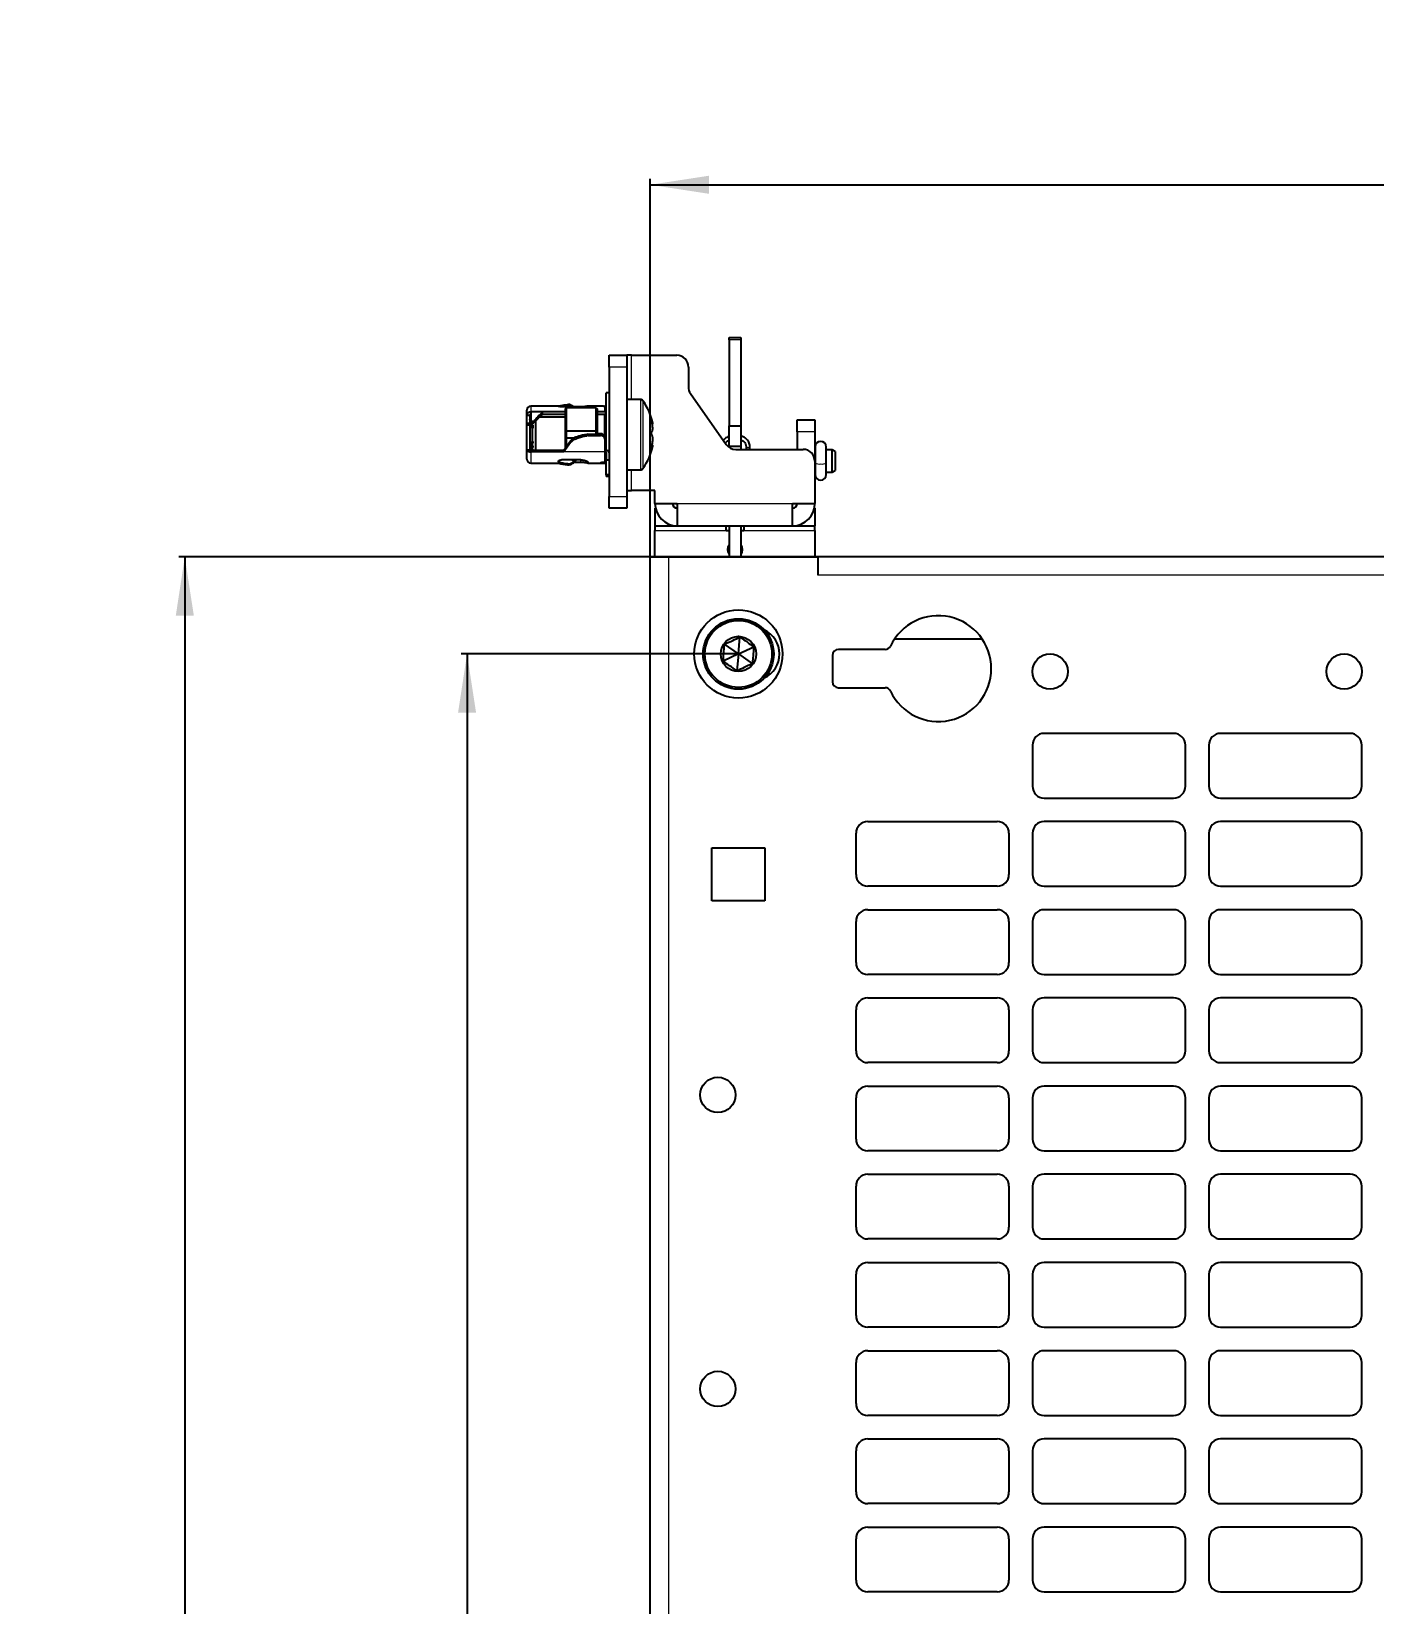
# Model space of a CAD drawing. Header units: millimetres. Extents: x -403 to 1106, y 650 to 1898.
# Drawn here: x -402.8 to -174.6, y 1567.4 to 1834.7 of the extents above; entities that cross this region are included whole.
import ezdxf

# ---------------------------------------------------------------- set-up
doc = ezdxf.new("R2010")
doc.units = ezdxf.units.MM
doc.layers.add('FORMAT', color=7, linetype='Continuous')
doc.styles.add('SLDTEXTSTYLE0', font='TXT', dxfattribs={"width": 0.75})
doc.dimstyles.new('SLDDIMSTYLE0', dxfattribs={"dimtxt": 20, "dimasz": 10, "dimexe": 0, "dimexo": 0.0625, "dimgap": 5, "dimtad": 2, "dimdec": 1, "dimrnd": 1e-09, "dimzin": 12, "dimdsep": 46, "dimtxsty": 'SLDTEXTSTYLE0', "dimsah": 1, "dimcen": 0.09, "dimadec": 0, "dimazin": 3, "dimtfac": 1, "dimtofl": 0, "dimtmove": 0, "dimatfit": 3, "dimfxl": 0, "dimfrac": 2, "dimtolj": 1, "dimtzin": 12, "dimarcsym": 0})

# ---------------------------------------------------------------- blocks, each defined once
blk = doc.blocks.new('_D')
at = {"layer": 'FORMAT'}
for p, q in [((-269.11, 1745.37), (-377.75, 1745.37)), ((-376.75, 1745.37), (-376.75, 862.35)), ((-269.11, 862.35), (-377.75, 862.35))]:
    blk.add_line(p, q, dxfattribs=at)
for points in [[(-376.75, 1745.37), (-378.28, 1735.37), (-375.21, 1735.37)], [(-376.75, 862.35), (-375.21, 872.35), (-378.28, 872.35)]]:
    blk.add_solid(points, dxfattribs=at)
at = {"layer": 'FORMAT', "insert": (-402.53, 1281.69), "char_height": 20, "attachment_point": 1, "rotation": 90, "style": 'SLDTEXTSTYLE0'}
blk.add_mtext('883', dxfattribs=at)
blk = doc.blocks.new('_D_1')
at = {"layer": 'FORMAT'}
for p, q in [((-297.6, 1745.37), (-297.6, 1809.66)), ((-297.6, 1808.66), (188.4, 1808.66)), ((188.4, 1745.37), (188.4, 1809.66))]:
    blk.add_line(p, q, dxfattribs=at)
for points in [[(-297.6, 1808.66), (-287.6, 1807.12), (-287.6, 1810.2)], [(188.4, 1808.66), (178.4, 1810.2), (178.4, 1807.12)]]:
    blk.add_solid(points, dxfattribs=at)
at = {"layer": 'FORMAT', "insert": (-76.76, 1834.44), "char_height": 20, "attachment_point": 1, "style": 'SLDTEXTSTYLE0'}
blk.add_mtext('486', dxfattribs=at)
blk = doc.blocks.new('_D_5')
at = {"layer": 'FORMAT'}
for p, q in [((-282.61, 1728.86), (-329.75, 1728.86)), ((-328.75, 1728.86), (-328.75, 878.86)), ((-282.61, 878.86), (-329.75, 878.86))]:
    blk.add_line(p, q, dxfattribs=at)
for points in [[(-328.75, 1728.86), (-330.28, 1718.86), (-327.21, 1718.86)], [(-328.75, 878.86), (-327.21, 888.86), (-330.28, 888.86)]]:
    blk.add_solid(points, dxfattribs=at)
at = {"layer": 'FORMAT', "insert": (-354.53, 1281.69), "char_height": 20, "attachment_point": 1, "rotation": 90, "style": 'SLDTEXTSTYLE0'}
blk.add_mtext('850', dxfattribs=at)

msp = doc.modelspace()

# ---------------------------------------------------------------- linework, layer by layer
at = {"color": 7, "linetype": 'Continuous', "lineweight": 25}
for p, q in [((-284.2, 1782.66), (-282.2, 1782.66)), ((-284.2, 1782.29), (-284.2, 1782.66)), ((-284.2, 1782.29), (-284.2, 1767.66)), ((-282.2, 1782.66), (-282.2, 1782.29)), ((-282.2, 1782.29), (-282.2, 1767.66)), ((-304.6, 1779.66), (-301.6, 1779.66)), ((-304.6, 1777.66), (-304.6, 1779.66)), ((-301.6, 1779.66), (-301.6, 1777.66)), ((-300.8, 1779.66), (-301.6, 1779.66)), ((-300.8, 1779.66), (-293.1, 1779.66)), ((-304.6, 1777.66), (-304.6, 1755.66)), ((-301.6, 1777.66), (-301.6, 1755.66)), ((-291.1, 1777.66), (-291.1, 1774.29)), ((-304.6, 1773.26), (-305.1, 1773.26)), ((-305.1, 1763.46), (-305.1, 1773.26)), ((-290.73, 1773.14), (-284.69, 1764.51)), ((-318.6, 1769.46), (-318.6, 1770.31)), ((-313.2, 1771.01), (-317.9, 1771.01)), ((-312.1, 1771.18), (-313.2, 1771)), ((-313.2, 1771.01), (-313.2, 1771)), ((-313.2, 1770.98), (-313.2, 1771)), ((-309.4, 1770.9), (-312.7, 1770.9)), ((-312, 1770.47), (-311.88, 1770.71)), ((-312, 1766.87), (-312, 1770.47)), ((-311.88, 1770.71), (-311.88, 1766.75)), ((-306.8, 1770.71), (-311.88, 1770.71)), ((-310.67, 1770.94), (-310.59, 1770.9)), ((-305.57, 1771.01), (-308.22, 1771.01)), ((-306.8, 1766.75), (-306.8, 1770.71)), ((-306.8, 1770.71), (-306.6, 1770.57)), ((-306.6, 1770.57), (-306.6, 1766.82)), ((-305.55, 1771.01), (-305.3, 1771.01)), ((-299.27, 1772.16), (-301.6, 1772.16)), ((-318.6, 1769.46), (-318.1, 1769.46)), ((-318.6, 1768.04), (-318.6, 1769.46)), ((-318.1, 1768.04), (-318.6, 1768.04)), ((-318.6, 1767.8), (-318.6, 1768.04)), ((-318.1, 1767.8), (-318.6, 1767.8)), ((-318.6, 1763.52), (-318.6, 1767.8)), ((-318.1, 1769.46), (-318.1, 1768.04)), ((-318.1, 1768.04), (-318.1, 1767.8)), ((-318.1, 1767.8), (-318.1, 1763.52)), ((-315.9, 1770.02), (-317.9, 1770.02)), ((-317.4, 1768.41), (-317.9, 1768.41)), ((-317.9, 1768.41), (-317.9, 1768.18)), ((-317.9, 1768.18), (-317.4, 1768.18)), ((-317.9, 1767.93), (-317.9, 1767.58)), ((-317.4, 1767.58), (-317.9, 1767.58)), ((-317.9, 1767.58), (-317.9, 1767.43)), ((-317.9, 1767.43), (-317.4, 1767.43)), ((-317.6, 1763.66), (-317.6, 1768.19)), ((-317.4, 1768.18), (-317.4, 1768.41)), ((-317.1, 1768.54), (-317.1, 1763.52)), ((-312, 1769.16), (-316.42, 1769.16)), ((-315.9, 1769.62), (-315.9, 1770.02)), ((-312, 1770.02), (-315.9, 1770.02)), ((-315.9, 1769.62), (-312, 1769.62)), ((-305.3, 1770.02), (-306.6, 1770.02)), ((-306.6, 1769.62), (-305.3, 1769.62)), ((-305.4, 1769.62), (-305.4, 1765.95)), ((-305.1, 1769.16), (-305.4, 1769.16)), ((-284.2, 1767.66), (-282.2, 1767.66)), ((-284.2, 1764.16), (-284.2, 1767.66)), ((-282.2, 1767.66), (-282.2, 1764.16)), ((-272.6, 1768.66), (-269.6, 1768.66)), ((-272.6, 1766.66), (-272.6, 1768.66)), ((-269.6, 1768.66), (-269.6, 1766.66)), ((-317.9, 1764.88), (-317.4, 1764.88)), ((-312.3, 1763.52), (-311.14, 1765.11)), ((-311.14, 1764.81), (-312.3, 1763.22)), ((-312, 1766.87), (-311.88, 1766.75)), ((-312, 1765.68), (-312, 1766.87)), ((-312, 1765.68), (-311.88, 1765.54)), ((-312, 1763.94), (-312, 1765.68)), ((-306.8, 1766.75), (-311.88, 1766.75)), ((-311.88, 1766.75), (-311.88, 1765.54)), ((-310.65, 1765.54), (-311.88, 1765.54)), ((-311.88, 1765.54), (-311.88, 1764.09)), ((-308.39, 1766.2), (-309.23, 1766.1)), ((-306.8, 1766.21), (-308.2, 1766.21)), ((-308.2, 1766), (-306.05, 1766)), ((-306.8, 1766.75), (-306.6, 1766.82)), ((-306.8, 1766.21), (-306.8, 1766.75)), ((-306.6, 1766.29), (-306.8, 1766.21)), ((-306.6, 1766.82), (-306.6, 1766.29)), ((-306.05, 1766.31), (-306.6, 1766.31)), ((-305.1, 1766), (-305.4, 1765.96)), ((-305.3, 1765.71), (-305.3, 1765.41)), ((-305.3, 1765.41), (-305.3, 1763.22)), ((-272.6, 1766.66), (-272.6, 1763.66)), ((-269.6, 1766.66), (-269.6, 1761.66)), ((-318.1, 1763.52), (-318.6, 1763.52)), ((-318.6, 1762.01), (-318.6, 1763.52)), ((-317.9, 1764.13), (-317.4, 1764.13)), ((-317.9, 1763.52), (-317.9, 1764.13)), ((-317.9, 1763.52), (-312.3, 1763.52)), ((-312.3, 1763.22), (-317.9, 1763.22)), ((-317.6, 1763.66), (-317.46, 1763.52)), ((-312.3, 1763.52), (-312.3, 1763.22)), ((-305.1, 1763.46), (-304.6, 1763.46)), ((-305.1, 1763.1), (-305.1, 1761.86)), ((-304.6, 1763.16), (-304.6, 1763.16)), ((-282.2, 1764.16), (-284.2, 1764.16)), ((-284.2, 1764.16), (-284.2, 1764.01)), ((-283.05, 1763.66), (-271.6, 1763.66)), ((-282.2, 1764.16), (-282.2, 1763.66)), ((-281.27, 1764.13), (-281.27, 1763.66)), ((-281.27, 1764.13), (-281.27, 1764.13)), ((-280.67, 1763.66), (-280.67, 1764.14)), ((-269.56, 1763.56), (-269.6, 1763.56)), ((-269.56, 1764.07), (-269.56, 1761.33)), ((-267.66, 1761.33), (-267.66, 1764.07)), ((-266.65, 1763.56), (-267.66, 1763.56)), ((-266.15, 1763.27), (-266.65, 1763.56)), ((-266.65, 1759.76), (-266.65, 1763.56)), ((-266.15, 1763.27), (-266.15, 1760.05)), ((-317.9, 1761.31), (-313.2, 1761.31)), ((-313.2, 1761.52), (-313.2, 1761.65)), ((-313.2, 1761.52), (-313.2, 1761.31)), ((-313.2, 1761.32), (-312.1, 1761.13)), ((-309.4, 1761.86), (-312.7, 1761.86)), ((-309.4, 1761.42), (-310.59, 1761.42)), ((-310.27, 1761.67), (-310.38, 1761.86)), ((-310.27, 1761.67), (-310.27, 1761.66)), ((-308.22, 1761.31), (-305.57, 1761.31)), ((-308.2, 1761.31), (-308.22, 1761.31)), ((-308.2, 1761.31), (-308.2, 1761.44)), ((-306.1, 1761.34), (-306.1, 1761.36)), ((-305.55, 1761.48), (-305.3, 1761.48)), ((-305.55, 1761.31), (-305.3, 1761.31)), ((-305.1, 1759.31), (-305.1, 1761.86)), ((-305.1, 1761.86), (-304.6, 1761.86)), ((-301.6, 1760.16), (-299.27, 1760.16)), ((-269.6, 1761.66), (-269.6, 1754.46)), ((-269.6, 1759.76), (-269.56, 1759.76)), ((-269.56, 1761.33), (-269.56, 1759.37)), ((-267.66, 1759.37), (-267.66, 1761.33)), ((-267.66, 1759.76), (-266.65, 1759.76)), ((-266.65, 1759.76), (-266.15, 1760.05)), ((-304.6, 1759.31), (-305.1, 1759.31)), ((-305.1, 1759.31), (-305.1, 1759.06)), ((-304.6, 1759.06), (-305.1, 1759.06)), ((-304.6, 1753.66), (-304.6, 1755.66)), ((-301.6, 1756.66), (-300.8, 1756.66)), ((-301.6, 1755.66), (-301.6, 1753.66)), ((-296.8, 1756.66), (-300.8, 1756.66)), ((-296.8, 1754.46), (-296.8, 1756.66)), ((-296.8, 1754.46), (-293, 1754.46)), ((-293, 1754.46), (-293, 1750.66)), ((-273.4, 1754.46), (-269.6, 1754.46)), ((-273.4, 1750.66), (-273.4, 1754.46)), ((-301.6, 1753.66), (-304.6, 1753.66)), ((-296.8, 1753.66), (-296.8, 1750.66)), ((-296.71, 1753.66), (-296.8, 1753.66)), ((-269.6, 1753.66), (-269.68, 1753.66)), ((-269.6, 1753.66), (-269.6, 1750.66)), ((-296.8, 1750.66), (-293, 1750.66)), ((-296.8, 1750.66), (-296.8, 1749.86)), ((-296.8, 1745.36), (-296.8, 1749.86)), ((-293, 1750.66), (-284.7, 1750.66)), ((-284.7, 1750.66), (-281.7, 1750.66)), ((-284.7, 1749.86), (-284.7, 1750.66)), ((-284.7, 1749.86), (-284.2, 1749.86)), ((-284.2, 1750.66), (-284.2, 1745.36)), ((-282.2, 1750.66), (-282.2, 1745.36)), ((-282.2, 1749.86), (-281.7, 1749.86)), ((-281.7, 1750.66), (-273.4, 1750.66)), ((-281.7, 1750.66), (-281.7, 1749.86)), ((-273.4, 1750.66), (-269.6, 1750.66)), ((-269.6, 1749.86), (-269.6, 1750.66)), ((-269.6, 1749.86), (-269.6, 1745.36)), ((-297.6, 862.36), (-297.6, 1745.36)), ((-297.6, 1745.36), (-294.5, 1745.36)), ((-294.5, 1745.36), (-269.1, 1745.36)), ((-269.1, 1745.36), (-269.1, 1745.37)), ((159.9, 1745.37), (-269.1, 1745.37)), ((-269.1, 1745.36), (-269.1, 1742.27)), ((-282.6, 1728.86), (-284.96, 1730.51)), ((-282.6, 1728.86), (-282.34, 1731.73)), ((-282.6, 1728.86), (-279.98, 1730.08)), ((-241.11, 1731.37), (-256.08, 1731.37)), ((-282.6, 1728.86), (-285.21, 1727.64)), ((-282.6, 1728.86), (-282.85, 1725.98)), ((-282.6, 1728.86), (-280.23, 1727.2)), ((-266.6, 1728.62), (-266.6, 1724.12)), ((-257.65, 1729.62), (-265.6, 1729.62)), ((-265.6, 1723.12), (-257.65, 1723.12)), ((-208.6, 1715.36), (-230.6, 1715.36)), ((-178.6, 1715.36), (-200.6, 1715.36)), ((-232.6, 1713.36), (-232.6, 1706.36)), ((-206.6, 1706.36), (-206.6, 1713.36)), ((-202.6, 1713.36), (-202.6, 1706.36)), ((-176.6, 1706.36), (-176.6, 1713.36)), ((-230.6, 1704.36), (-208.6, 1704.36)), ((-200.6, 1704.36), (-178.6, 1704.36)), ((-262.6, 1691.36), (-262.6, 1698.36)), ((-260.6, 1700.36), (-238.6, 1700.36)), ((-236.6, 1698.36), (-236.6, 1691.36)), ((-232.6, 1698.36), (-232.6, 1691.36)), ((-208.6, 1700.36), (-230.6, 1700.36)), ((-206.6, 1691.36), (-206.6, 1698.36)), ((-202.6, 1698.36), (-202.6, 1691.36)), ((-178.6, 1700.36), (-200.6, 1700.36)), ((-176.6, 1691.36), (-176.6, 1698.36)), ((-287.1, 1695.86), (-278.1, 1695.86)), ((-287.1, 1686.86), (-287.1, 1695.86)), ((-278.1, 1695.86), (-278.1, 1686.86)), ((-238.6, 1689.36), (-260.6, 1689.36)), ((-230.6, 1689.36), (-208.6, 1689.36)), ((-200.6, 1689.36), (-178.6, 1689.36)), ((-278.1, 1686.86), (-287.1, 1686.86)), ((-260.6, 1685.36), (-238.6, 1685.36)), ((-208.6, 1685.36), (-230.6, 1685.36)), ((-178.6, 1685.36), (-200.6, 1685.36)), ((-262.6, 1676.36), (-262.6, 1683.36)), ((-236.6, 1683.36), (-236.6, 1676.36)), ((-232.6, 1683.36), (-232.6, 1676.36)), ((-206.6, 1676.36), (-206.6, 1683.36)), ((-202.6, 1683.36), (-202.6, 1676.36)), ((-176.6, 1676.36), (-176.6, 1683.36)), ((-238.6, 1674.36), (-260.6, 1674.36)), ((-230.6, 1674.36), (-208.6, 1674.36)), ((-200.6, 1674.36), (-178.6, 1674.36)), ((-260.6, 1670.36), (-238.6, 1670.36)), ((-208.6, 1670.36), (-230.6, 1670.36)), ((-178.6, 1670.36), (-200.6, 1670.36)), ((-262.6, 1661.36), (-262.6, 1668.36)), ((-236.6, 1668.36), (-236.6, 1661.36)), ((-232.6, 1668.36), (-232.6, 1661.36)), ((-206.6, 1661.36), (-206.6, 1668.36)), ((-202.6, 1668.36), (-202.6, 1661.36)), ((-176.6, 1661.36), (-176.6, 1668.36)), ((-238.6, 1659.36), (-260.6, 1659.36)), ((-230.6, 1659.36), (-208.6, 1659.36)), ((-200.6, 1659.36), (-178.6, 1659.36)), ((-260.6, 1655.36), (-238.6, 1655.36)), ((-208.6, 1655.36), (-230.6, 1655.36)), ((-178.6, 1655.36), (-200.6, 1655.36)), ((-262.6, 1646.36), (-262.6, 1653.36)), ((-236.6, 1653.36), (-236.6, 1646.36)), ((-232.6, 1653.36), (-232.6, 1646.36)), ((-206.6, 1646.36), (-206.6, 1653.36)), ((-202.6, 1653.36), (-202.6, 1646.36)), ((-176.6, 1646.36), (-176.6, 1653.36)), ((-238.6, 1644.36), (-260.6, 1644.36)), ((-230.6, 1644.36), (-208.6, 1644.36)), ((-200.6, 1644.36), (-178.6, 1644.36)), ((-260.6, 1640.36), (-238.6, 1640.36)), ((-208.6, 1640.36), (-230.6, 1640.36)), ((-178.6, 1640.36), (-200.6, 1640.36)), ((-262.6, 1631.36), (-262.6, 1638.36)), ((-236.6, 1638.36), (-236.6, 1631.36)), ((-232.6, 1638.36), (-232.6, 1631.36)), ((-206.6, 1631.36), (-206.6, 1638.36)), ((-202.6, 1638.36), (-202.6, 1631.36)), ((-176.6, 1631.36), (-176.6, 1638.36)), ((-238.6, 1629.36), (-260.6, 1629.36)), ((-230.6, 1629.36), (-208.6, 1629.36)), ((-200.6, 1629.36), (-178.6, 1629.36)), ((-262.6, 1616.36), (-262.6, 1623.36)), ((-260.6, 1625.36), (-238.6, 1625.36)), ((-236.6, 1623.36), (-236.6, 1616.36)), ((-232.6, 1623.36), (-232.6, 1616.36)), ((-208.6, 1625.36), (-230.6, 1625.36)), ((-206.6, 1616.36), (-206.6, 1623.36)), ((-202.6, 1623.36), (-202.6, 1616.36)), ((-178.6, 1625.36), (-200.6, 1625.36)), ((-176.6, 1616.36), (-176.6, 1623.36)), ((-238.6, 1614.36), (-260.6, 1614.36)), ((-230.6, 1614.36), (-208.6, 1614.36)), ((-200.6, 1614.36), (-178.6, 1614.36)), ((-260.6, 1610.36), (-238.6, 1610.36)), ((-208.6, 1610.36), (-230.6, 1610.36)), ((-178.6, 1610.36), (-200.6, 1610.36)), ((-262.6, 1601.36), (-262.6, 1608.36)), ((-236.6, 1608.36), (-236.6, 1601.36)), ((-232.6, 1608.36), (-232.6, 1601.36)), ((-206.6, 1601.36), (-206.6, 1608.36)), ((-202.6, 1608.36), (-202.6, 1601.36)), ((-176.6, 1601.36), (-176.6, 1608.36)), ((-238.6, 1599.36), (-260.6, 1599.36)), ((-230.6, 1599.36), (-208.6, 1599.36)), ((-200.6, 1599.36), (-178.6, 1599.36)), ((-260.6, 1595.36), (-238.6, 1595.36)), ((-208.6, 1595.36), (-230.6, 1595.36)), ((-178.6, 1595.36), (-200.6, 1595.36)), ((-262.6, 1586.36), (-262.6, 1593.36)), ((-236.6, 1593.36), (-236.6, 1586.36)), ((-232.6, 1593.36), (-232.6, 1586.36)), ((-206.6, 1586.36), (-206.6, 1593.36)), ((-202.6, 1593.36), (-202.6, 1586.36)), ((-176.6, 1586.36), (-176.6, 1593.36)), ((-238.6, 1584.36), (-260.6, 1584.36)), ((-230.6, 1584.36), (-208.6, 1584.36)), ((-200.6, 1584.36), (-178.6, 1584.36)), ((-260.6, 1580.36), (-238.6, 1580.36)), ((-208.6, 1580.36), (-230.6, 1580.36)), ((-178.6, 1580.36), (-200.6, 1580.36)), ((-262.6, 1571.36), (-262.6, 1578.36)), ((-236.6, 1578.36), (-236.6, 1571.36)), ((-232.6, 1578.36), (-232.6, 1571.36)), ((-206.6, 1571.36), (-206.6, 1578.36)), ((-202.6, 1578.36), (-202.6, 1571.36)), ((-176.6, 1571.36), (-176.6, 1578.36)), ((-238.6, 1569.36), (-260.6, 1569.36)), ((-230.6, 1569.36), (-208.6, 1569.36)), ((-200.6, 1569.36), (-178.6, 1569.36))]:
    msp.add_line(p, q, dxfattribs=at)
at = {"color": 8, "linetype": 'Continuous', "lineweight": 18}
for p, q in [((-282.2, 1782.29), (-284.2, 1782.29)), ((-300.8, 1772.16), (-300.8, 1779.66)), ((-301.6, 1777.66), (-304.6, 1777.66)), ((-317.9, 1771.01), (-317.9, 1770.02)), ((-310.7, 1770.9), (-310.67, 1770.94)), ((-305.3, 1770.02), (-305.3, 1771.01)), ((-299.27, 1772.16), (-299.27, 1760.16)), ((-298.83, 1771.93), (-298.83, 1760.39)), ((-305.3, 1769.16), (-305.3, 1769.62)), ((-311.14, 1765.11), (-311.14, 1764.81)), ((-308.39, 1765.98), (-308.39, 1766.2)), ((-308.2, 1766.21), (-308.2, 1766)), ((-306.05, 1766), (-306.05, 1766.31)), ((-269.6, 1766.66), (-272.6, 1766.66)), ((-317.9, 1763.22), (-317.9, 1761.31)), ((-305.3, 1763.22), (-312.3, 1763.22)), ((-305.3, 1761.48), (-305.3, 1763.22)), ((-309.4, 1761.42), (-309.4, 1761.86)), ((-305.55, 1761.48), (-305.55, 1761.31)), ((-300.8, 1756.66), (-300.8, 1760.16)), ((-304.6, 1755.66), (-301.6, 1755.66)), ((-293, 1754.46), (-273.4, 1754.46)), ((-296.8, 1749.86), (-284.7, 1749.86)), ((-281.7, 1749.86), (-269.6, 1749.86)), ((-294.5, 1745.36), (-294.5, 862.36)), ((159.9, 1742.27), (-269.1, 1742.27))]:
    msp.add_line(p, q, dxfattribs=at)
at = {"color": 7, "linetype": 'Continuous', "lineweight": 25, "flags": 128}
for points in [[(-318.1, 1768.67), (-318.09, 1768.69), (-318.08, 1768.72), (-318.06, 1768.74), (-318.04, 1768.76), (-318.01, 1768.77), (-317.97, 1768.78), (-317.93, 1768.79), (-317.9, 1768.79)], [(-305.1, 1769.64), (-305.16, 1769.63), (-305.3, 1769.62)], [(-318.1, 1763.64), (-318.09, 1763.62), (-318.08, 1763.6), (-318.06, 1763.58), (-318.04, 1763.56), (-318.01, 1763.54), (-317.97, 1763.53), (-317.93, 1763.52), (-317.9, 1763.52)], [(-305.1, 1763.5), (-305.16, 1763.51), (-305.3, 1763.52)], [(-305.1, 1763.1), (-305.1, 1763.12), (-305.11, 1763.14), (-305.13, 1763.16), (-305.15, 1763.18), (-305.18, 1763.2), (-305.22, 1763.21), (-305.26, 1763.22), (-305.3, 1763.22)], [(-282.2, 1747.36), (-282.04, 1747.09), (-281.95, 1746.61)], [(-281.95, 1746.61), (-282.04, 1746.13), (-282.2, 1745.86)]]:
    msp.add_lwpolyline(points, dxfattribs=at)
at = {"color": 8, "linetype": 'Continuous', "lineweight": 18, "flags": 128}
msp.add_lwpolyline([(-281.27, 1764.13), (-281.27, 1764.13), (-281.24, 1764.06), (-281.17, 1764), (-281.07, 1763.96), (-280.96, 1763.95), (-280.84, 1763.97), (-280.75, 1764.01), (-280.69, 1764.07), (-280.67, 1764.14)], dxfattribs=at)
at = {"color": 7, "linetype": 'Continuous', "lineweight": 25}
for centre, radius in [((-282.6, 1728.86), 7.5), ((-282.6, 1728.86), 6), ((-282.6, 1728.86), 5.7), ((-282.6, 1728.86), 3), ((-229.6, 1725.87), 3), ((-179.6, 1725.87), 3), ((-286.1, 1653.86), 3), ((-286.1, 1603.86), 3)]:
    msp.add_circle(centre, radius, dxfattribs=at)
for centre, radius, start, end in [((-293.1, 1777.66), 2, 0, 90), ((-289.1, 1774.29), 2, 180, 214.992), ((-317.9, 1770.31), 0.7, 90, 180), ((-305.3, 1771.21), 0.2, 269.9998, 359.9998), ((-305.28, 1770.2), 0.183, 264.2482, 352.7634), ((-299.27, 1771.62), 0.54, 35.2515, 90), ((-307, 1766.16), 10, 10.8849, 35.2515), ((-317.96, 1769.38), 0.641, 84.2482, 172.7634), ((-317.91, 1769.44), 0.183, 84.2482, 172.7634), ((-308.2, 1765.07), 0.932, 89.97, 102.0278), ((-305.98, 1765.62), 0.687, 7.2366, 95.7518), ((-305.98, 1765.32), 0.687, 7.2366, 95.7518), ((-268.61, 1764.07), 0.95, 0, 180), ((-317.98, 1763.92), 0.71, 215.1313, 277.0089), ((-305.05, 1763.02), 0.46, 10.179, 76.8719), ((-307, 1766.16), 10, 324.7485, 349.0216), ((-283.05, 1765.66), 2, 214.992, 270), ((-271.6, 1761.66), 2, 0, 90), ((-317.9, 1762.01), 0.7, 180, 270), ((-305.29, 1761.28), 0.197, 1.0398, 91.0034), ((-305.3, 1761.11), 0.2, 0.0002, 90.0002), ((-299.27, 1760.7), 0.54, 270, 324.7485), ((-268.61, 1759.37), 0.95, 180, 0), ((-293, 1754.46), 3.8, 180, 270), ((-293, 1754.46), 0.8, 180, 270), ((-273.4, 1754.46), 3.8, 270, 0), ((-273.4, 1754.46), 0.8, 270, 0), ((-283.2, 1746.61), 1.25, 143.1301, 216.8699), ((-248.6, 1726.37), 9, 205.1507, 154.8493), ((-280.1, 1728.86), 4.5, 294.975, 65.025), ((-257.65, 1730.62), 1, 270, 334.8493), ((-265.6, 1728.62), 1, 90, 180), ((-265.6, 1724.12), 1, 180, 270), ((-257.65, 1722.12), 1, 25.1507, 90), ((-230.6, 1713.36), 2, 90, 180), ((-208.6, 1713.36), 2, 0, 90), ((-200.6, 1713.36), 2, 90, 180), ((-178.6, 1713.36), 2, 0, 90), ((-230.6, 1706.36), 2, 180, 270), ((-208.6, 1706.36), 2, 270, 0), ((-200.6, 1706.36), 2, 180, 270), ((-178.6, 1706.36), 2, 270, 0), ((-260.6, 1698.36), 2, 90, 180), ((-238.6, 1698.36), 2, 0, 90), ((-230.6, 1698.36), 2, 90, 180), ((-208.6, 1698.36), 2, 0, 90), ((-200.6, 1698.36), 2, 90, 180), ((-178.6, 1698.36), 2, 0, 90), ((-260.6, 1691.36), 2, 180, 270), ((-238.6, 1691.36), 2, 270, 0), ((-230.6, 1691.36), 2, 180, 270), ((-208.6, 1691.36), 2, 270, 0), ((-200.6, 1691.36), 2, 180, 270), ((-178.6, 1691.36), 2, 270, 0), ((-260.6, 1683.36), 2, 90, 180), ((-238.6, 1683.36), 2, 0, 90), ((-230.6, 1683.36), 2, 90, 180), ((-208.6, 1683.36), 2, 0, 90), ((-200.6, 1683.36), 2, 90, 180), ((-178.6, 1683.36), 2, 0, 90), ((-260.6, 1676.36), 2, 180, 270), ((-238.6, 1676.36), 2, 270, 0), ((-230.6, 1676.36), 2, 180, 270), ((-208.6, 1676.36), 2, 270, 0), ((-200.6, 1676.36), 2, 180, 270), ((-178.6, 1676.36), 2, 270, 0), ((-260.6, 1668.36), 2, 90, 180), ((-238.6, 1668.36), 2, 0, 90), ((-230.6, 1668.36), 2, 90, 180), ((-208.6, 1668.36), 2, 0, 90), ((-200.6, 1668.36), 2, 90, 180), ((-178.6, 1668.36), 2, 0, 90), ((-260.6, 1661.36), 2, 180, 270), ((-238.6, 1661.36), 2, 270, 0), ((-230.6, 1661.36), 2, 180, 270), ((-208.6, 1661.36), 2, 270, 0), ((-200.6, 1661.36), 2, 180, 270), ((-178.6, 1661.36), 2, 270, 0), ((-260.6, 1653.36), 2, 90, 180), ((-238.6, 1653.36), 2, 0, 90), ((-230.6, 1653.36), 2, 90, 180), ((-208.6, 1653.36), 2, 0, 90), ((-200.6, 1653.36), 2, 90, 180), ((-178.6, 1653.36), 2, 0, 90), ((-260.6, 1646.36), 2, 180, 270), ((-238.6, 1646.36), 2, 270, 0), ((-230.6, 1646.36), 2, 180, 270), ((-208.6, 1646.36), 2, 270, 0), ((-200.6, 1646.36), 2, 180, 270), ((-178.6, 1646.36), 2, 270, 0), ((-260.6, 1638.36), 2, 90, 180), ((-238.6, 1638.36), 2, 0, 90), ((-230.6, 1638.36), 2, 90, 180), ((-208.6, 1638.36), 2, 0, 90), ((-200.6, 1638.36), 2, 90, 180), ((-178.6, 1638.36), 2, 0, 90), ((-260.6, 1631.36), 2, 180, 270), ((-238.6, 1631.36), 2, 270, 0), ((-230.6, 1631.36), 2, 180, 270), ((-208.6, 1631.36), 2, 270, 0), ((-200.6, 1631.36), 2, 180, 270), ((-178.6, 1631.36), 2, 270, 0), ((-260.6, 1623.36), 2, 90, 180), ((-238.6, 1623.36), 2, 0, 90), ((-230.6, 1623.36), 2, 90, 180), ((-208.6, 1623.36), 2, 0, 90), ((-200.6, 1623.36), 2, 90, 180), ((-178.6, 1623.36), 2, 0, 90), ((-260.6, 1616.36), 2, 180, 270), ((-238.6, 1616.36), 2, 270, 0), ((-230.6, 1616.36), 2, 180, 270), ((-208.6, 1616.36), 2, 270, 0), ((-200.6, 1616.36), 2, 180, 270), ((-178.6, 1616.36), 2, 270, 0), ((-260.6, 1608.36), 2, 90, 180), ((-238.6, 1608.36), 2, 0, 90), ((-230.6, 1608.36), 2, 90, 180), ((-208.6, 1608.36), 2, 0, 90), ((-200.6, 1608.36), 2, 90, 180), ((-178.6, 1608.36), 2, 0, 90), ((-260.6, 1601.36), 2, 180, 270), ((-238.6, 1601.36), 2, 270, 0), ((-230.6, 1601.36), 2, 180, 270), ((-208.6, 1601.36), 2, 270, 0), ((-200.6, 1601.36), 2, 180, 270), ((-178.6, 1601.36), 2, 270, 0), ((-260.6, 1593.36), 2, 90, 180), ((-238.6, 1593.36), 2, 0, 90), ((-230.6, 1593.36), 2, 90, 180), ((-208.6, 1593.36), 2, 0, 90), ((-200.6, 1593.36), 2, 90, 180), ((-178.6, 1593.36), 2, 0, 90), ((-260.6, 1586.36), 2, 180, 270), ((-238.6, 1586.36), 2, 270, 0), ((-230.6, 1586.36), 2, 180, 270), ((-208.6, 1586.36), 2, 270, 0), ((-200.6, 1586.36), 2, 180, 270), ((-178.6, 1586.36), 2, 270, 0), ((-260.6, 1578.36), 2, 90, 180), ((-238.6, 1578.36), 2, 0, 90), ((-230.6, 1578.36), 2, 90, 180), ((-208.6, 1578.36), 2, 0, 90), ((-200.6, 1578.36), 2, 90, 180), ((-178.6, 1578.36), 2, 0, 90), ((-260.6, 1571.36), 2, 180, 270), ((-238.6, 1571.36), 2, 270, 0), ((-230.6, 1571.36), 2, 180, 270), ((-208.6, 1571.36), 2, 270, 0), ((-200.6, 1571.36), 2, 180, 270), ((-178.6, 1571.36), 2, 270, 0)]:
    msp.add_arc(centre, radius, start, end, dxfattribs=at)
at = {"color": 8, "linetype": 'Continuous', "lineweight": 18}
for centre, start, end in [((-268.84, 1762.75), 243.0891, 278.3694), ((-268.38, 1762.75), 261.6306, 296.9109)]:
    msp.add_arc(centre, 1.59, start, end, dxfattribs=at)
at = {"color": 7, "linetype": 'Continuous', "lineweight": 25}
msp.add_ellipse((-308.2, 1765.88), major_axis=(0.75, 0), ratio=0.445831, start_param=1.570796, end_param=1.83344, dxfattribs=at)
for points, knots in [([(-313.2, 1771), (-312.7, 1771.12), (-312.03, 1771.28), (-311.13, 1771.26), (-310.83, 1771.05), (-310.67, 1770.94)], [0, 0, 0, 0, 0.587693, 0.790818, 1, 1, 1, 1]), ([(-312.7, 1770.9), (-312.75, 1770.9), (-312.86, 1770.9), (-313.01, 1770.92), (-313.13, 1770.94), (-313.19, 1770.96), (-313.19, 1770.97), (-313.2, 1770.98)], [0, 0, 0, 0, 0.214445, 0.428893, 0.643239, 0.857188, 1, 1, 1, 1]), ([(-311.1, 1771.17), (-311.16, 1771.2), (-311.24, 1771.26), (-311.39, 1771.29), (-311.63, 1771.28), (-311.92, 1771.21), (-312.18, 1771.17), (-312.27, 1771.16)], [0, 0, 0, 0, 0.19596, 0.292391, 0.38871, 0.788731, 1, 1, 1, 1]), ([(-308.22, 1771), (-308.23, 1771), (-308.26, 1771), (-308.44, 1770.97), (-308.73, 1770.93), (-309.07, 1770.9), (-309.3, 1770.9), (-309.4, 1770.9)], [0, 0, 0, 0, 0.1326214, 0.3673445, 0.5984034, 0.8309546, 1, 1, 1, 1]), ([(-317.9, 1770.02), (-317.9, 1769.75), (-317.9, 1769.28), (-317.9, 1768.68), (-317.9, 1768.41)], [0, 0, 0, 0, 0.559866, 1, 1, 1, 1]), ([(-315.9, 1770.02), (-316.18, 1769.75), (-316.68, 1769.28), (-317.18, 1768.68), (-317.4, 1768.41)], [0, 0, 0, 0, 0.559911, 1, 1, 1, 1]), ([(-315.9, 1769.62), (-316.18, 1769.38), (-316.68, 1768.96), (-317.18, 1768.42), (-317.4, 1768.18)], [0, 0, 0, 0, 0.5598678, 1, 1, 1, 1]), ([(-297.4, 1766.4), (-297.4, 1766.41), (-297.39, 1766.43), (-297.39, 1766.47), (-297.34, 1766.58), (-297.26, 1766.7), (-297.19, 1766.9), (-297.17, 1767.18), (-297.19, 1767.63), (-297.26, 1768.08), (-297.35, 1768.45), (-297.38, 1768.59), (-297.39, 1768.65), (-297.4, 1768.68), (-297.4, 1768.7), (-297.39, 1768.7), (-297.38, 1768.69), (-297.33, 1768.56), (-297.24, 1768.3), (-297.17, 1768.03), (-297.18, 1768.03), (-297.18, 1768.03)], [0, 0, 0, 0, 0.005558, 0.013374, 0.035034, 0.131849, 0.247035, 0.319984, 0.393529, 0.553866, 0.60656, 0.632964, 0.646239, 0.65197, 0.65776, 0.662732, 0.671493, 0.698625, 0.8253, 0.953094, 1, 1, 1, 1]), ([(-317.9, 1763.52), (-317.9, 1763.71), (-317.9, 1764.13), (-317.9, 1764.62), (-317.9, 1764.88)], [0, 0, 0, 0, 0.464597, 1, 1, 1, 1]), ([(-311.14, 1765.11), (-311.02, 1765.24), (-310.78, 1765.51), (-310.11, 1765.85), (-309.57, 1766), (-309.23, 1766.1)], [0, 0, 0, 0, 0.261809, 0.533628, 1, 1, 1, 1]), ([(-311.14, 1764.81), (-310.97, 1764.98), (-310.62, 1765.34), (-309.64, 1765.71), (-308.88, 1765.88), (-308.39, 1765.98)], [0, 0, 0, 0, 0.254027, 0.526591, 1, 1, 1, 1]), ([(-305.1, 1765.95), (-305.1, 1765.96), (-305.1, 1765.96), (-305.12, 1765.97), (-305.15, 1765.97), (-305.23, 1765.97), (-305.3, 1765.96), (-305.34, 1765.95), (-305.36, 1765.94)], [0, 0, 0, 0, 0.161749, 0.312679, 0.446325, 0.64768, 0.862835, 1, 1, 1, 1]), ([(-305.1, 1764.77), (-305.1, 1764.77), (-305.1, 1764.78), (-305.12, 1764.79), (-305.15, 1764.81), (-305.22, 1764.82), (-305.27, 1764.82), (-305.3, 1764.83)], [0, 0, 0, 0, 0.195302, 0.377541, 0.538909, 0.761383, 1, 1, 1, 1]), ([(-297.18, 1764.26), (-297.18, 1764.27), (-297.17, 1764.32), (-297.19, 1764.26), (-297.27, 1764.06), (-297.35, 1763.89), (-297.38, 1763.85), (-297.39, 1763.85), (-297.4, 1763.85), (-297.4, 1763.87), (-297.39, 1763.9), (-297.37, 1763.99), (-297.29, 1764.34), (-297.21, 1764.78), (-297.16, 1765.3), (-297.18, 1765.73), (-297.26, 1765.97), (-297.33, 1766.16), (-297.36, 1766.23), (-297.38, 1766.29), (-297.39, 1766.33), (-297.39, 1766.37), (-297.4, 1766.39), (-297.4, 1766.4)], [0, 0, 0, 0, 0.029808, 0.101722, 0.265658, 0.314468, 0.33896, 0.348832, 0.354202, 0.359616, 0.365729, 0.3767, 0.418569, 0.583882, 0.661985, 0.741086, 0.894598, 0.932496, 0.956593, 0.972453, 0.988405, 0.994772, 1, 1, 1, 1]), ([(-284.2, 1765.88), (-284.46, 1765.77), (-284.85, 1765.59), (-285.09, 1765.28), (-285.16, 1765.18)], [0, 0, 0, 0, 0.66775, 1, 1, 1, 1]), ([(-284.81, 1764.68), (-284.8, 1764.72), (-284.7, 1764.91), (-284.47, 1765.11), (-284.23, 1765.2), (-284.2, 1765.21)], [0, 0, 0, 0, 0.17004, 0.879402, 1, 1, 1, 1]), ([(-280.67, 1764.14), (-280.68, 1764.28), (-280.71, 1764.65), (-281.02, 1765.22), (-281.55, 1765.71), (-282, 1765.86), (-282.2, 1765.93)], [0, 0, 0, 0, 0.173097, 0.475053, 0.778671, 1, 1, 1, 1]), ([(-282.2, 1765.3), (-282.03, 1765.22), (-281.68, 1765.05), (-281.34, 1764.62), (-281.3, 1764.3), (-281.27, 1764.13)], [0, 0, 0, 0, 0.296716, 0.64973, 1, 1, 1, 1]), ([(-313.2, 1761.65), (-313.19, 1761.68), (-313.18, 1761.72), (-313.09, 1761.78), (-312.97, 1761.83), (-312.83, 1761.86), (-312.73, 1761.86), (-312.7, 1761.86)], [0, 0, 0, 0, 0.214373, 0.428779, 0.642592, 0.856666, 1, 1, 1, 1]), ([(-313.2, 1761.52), (-312.7, 1761.4), (-312.03, 1761.23), (-311.13, 1761.21), (-310.83, 1761.41), (-310.67, 1761.51)], [0, 0, 0, 0, 0.587693, 0.790818, 1, 1, 1, 1]), ([(-313.2, 1761.31), (-312.7, 1761.19), (-312.03, 1761.04), (-311.13, 1761.05), (-310.83, 1761.27), (-310.67, 1761.37)], [0, 0, 0, 0, 0.587693, 0.790818, 1, 1, 1, 1]), ([(-312.26, 1761.16), (-312.19, 1761.15), (-311.98, 1761.11), (-311.79, 1761.08), (-311.66, 1761.06)], [0, 0, 0, 0, 0.337574, 1, 1, 1, 1]), ([(-310.27, 1761.67), (-310.27, 1761.67), (-310.28, 1761.68), (-310.36, 1761.66), (-310.47, 1761.61), (-310.58, 1761.56), (-310.65, 1761.52), (-310.67, 1761.51)], [0, 0, 0, 0, 0.225883, 0.451767, 0.67765, 0.903524, 1, 1, 1, 1]), ([(-310.67, 1761.37), (-310.62, 1761.4), (-310.53, 1761.46), (-310.4, 1761.54), (-310.31, 1761.61), (-310.27, 1761.64), (-310.27, 1761.66), (-310.27, 1761.66)], [0, 0, 0, 0, 0.225867, 0.451734, 0.677598, 0.903479, 1, 1, 1, 1]), ([(-309.4, 1761.86), (-309.26, 1761.86), (-308.99, 1761.84), (-308.63, 1761.75), (-308.36, 1761.63), (-308.22, 1761.52), (-308.2, 1761.46), (-308.2, 1761.44)], [0, 0, 0, 0, 0.213238, 0.42649, 0.63916, 0.849598, 1, 1, 1, 1]), ([(-308.26, 1761.31), (-308.32, 1761.32), (-308.43, 1761.34), (-308.73, 1761.38), (-309.07, 1761.41), (-309.3, 1761.42), (-309.4, 1761.42)], [0, 0, 0, 0, 0.2706121, 0.5369996, 0.8051077, 1, 1, 1, 1]), ([(-306.1, 1761.36), (-306.09, 1761.37), (-306.08, 1761.39), (-305.98, 1761.43), (-305.84, 1761.46), (-305.69, 1761.47), (-305.59, 1761.48), (-305.55, 1761.48)], [0, 0, 0, 0, 0.2143054, 0.4286504, 0.6422794, 0.8562229, 1, 1, 1, 1]), ([(-305.55, 1761.31), (-305.61, 1761.31), (-305.73, 1761.31), (-305.9, 1761.31), (-306.02, 1761.31), (-306.09, 1761.32), (-306.09, 1761.34), (-306.1, 1761.34)], [0, 0, 0, 0, 0.214393, 0.428789, 0.643061, 0.856854, 1, 1, 1, 1]), ([(-285.21, 1727.64), (-285.18, 1727.96), (-285.11, 1728.75), (-285.03, 1729.75), (-284.97, 1730.36), (-284.96, 1730.51)], [0, 0, 0, 0, 0.341758, 0.840485, 1, 1, 1, 1]), ([(-284.96, 1730.51), (-284.49, 1730.73), (-283.62, 1731.14), (-282.75, 1731.54), (-282.34, 1731.73)], [0, 0, 0, 0, 0.534686, 1, 1, 1, 1]), ([(-282.34, 1731.73), (-281.92, 1731.44), (-281.13, 1730.88), (-280.35, 1730.33), (-279.98, 1730.08)], [0, 0, 0, 0, 0.534686, 1, 1, 1, 1]), ([(-279.98, 1730.08), (-279.99, 1729.93), (-280.05, 1729.31), (-280.13, 1728.32), (-280.2, 1727.52), (-280.23, 1727.2)], [0, 0, 0, 0, 0.159515, 0.658242, 1, 1, 1, 1]), ([(-282.85, 1725.98), (-283.27, 1726.28), (-284.06, 1726.83), (-284.85, 1727.38), (-285.21, 1727.64)], [0, 0, 0, 0, 0.534686, 1, 1, 1, 1]), ([(-280.23, 1727.2), (-280.7, 1726.98), (-281.57, 1726.58), (-282.44, 1726.17), (-282.85, 1725.98)], [0, 0, 0, 0, 0.534686, 1, 1, 1, 1])]:
    msp.add_open_spline(points, degree=3, knots=knots, dxfattribs=at)
at = {"color": 8, "linetype": 'Continuous', "lineweight": 18}
msp.add_open_spline([(-310.67, 1761.51), (-310.71, 1761.58), (-310.78, 1761.7), (-310.85, 1761.82), (-310.88, 1761.86)], degree=3, knots=[0, 0, 0, 0, 0.616998, 1, 1, 1, 1], dxfattribs=at)

# ---------------------------------------------------------------- dimensions: what is measured, and where the dimension line sits
at = {"layer": 'FORMAT'}
for base, p1, p2, angle, picture, middle in [((188.4, 1808.66), (-297.6, 1745.36), (188.4, 1745.36), 0, '_D_1', (-54.6, 1808.66)), ((-376.75, 862.35), (-269.1, 1745.37), (-269.1, 862.35), 90, '_D', (-376.75, 1303.86)), ((-328.75, 878.86), (-282.6, 1728.86), (-282.6, 878.86), 90, '_D_5', (-328.75, 1303.86))]:
    dim = msp.add_linear_dim(base=base, p1=p1, p2=p2, angle=angle, dimstyle='SLDDIMSTYLE0', dxfattribs=at)
    dim.commit()
    dim.dimension.update_dxf_attribs({"geometry": picture, "text_midpoint": middle, "dimtype": 160})

doc.saveas('drawing.dxf')
